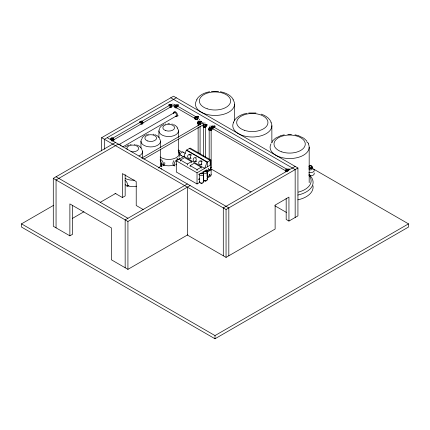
<?xml version="1.0" encoding="UTF-8"?>
<svg xmlns="http://www.w3.org/2000/svg" width="430" height="430" viewBox="0 0 430 430"><rect width="100%" height="100%" fill="white"/><g stroke="black" fill="none" stroke-linecap="round" stroke-linejoin="round"><path stroke-width="0.64" d="M199.429 174.338C199.531 173 198.09 175.381 199.31 174.585M203.218 172.177C203.331 170.758 201.901 173.371 203.17 172.301M210.856 160.025L190.119 148.054L186.319 150.247L183.927 156.418L204.658 168.388L207.056 162.218L210.856 160.025L210.856 169.334M207.453 175.736L207.453 176.166M233.447 122.281C235.145 118.089 239.29 115.46 243.45 114.144M159.643 128.07L161.143 126.183L163.846 124.523M196.623 99.636C198.622 96.067 202.326 93.805 206.137 92.6M142.013 137.917L143.174 136.557L145.232 135.176M209.63 174.36L209.63 175.031M272.281 141.174L275.458 138.229L280.769 135.686M209.647 126.329L210.157 125.925M125.205 146.931L128.909 144.926M101.663 150.978L101.663 137.681L173.537 96.186L297.931 168.001L297.931 215.881L288.944 221.068L286.181 219.472L286.181 198.192M176.3 97.782L104.431 139.277L104.431 149.253M110.849 139.229L170.973 104.517M111.827 140.922L171.371 106.543M178.375 104.963L177.681 104.565L176.3 105.361L176.993 105.758L178.375 104.963L178.375 105.758L177.45 106.291M72.638 205.642L72.638 234.237L69.875 235.833L53.288 226.255L53.288 178.375L115.487 142.47M118.25 144.066L56.056 179.971L56.056 227.852M119.002 144.566L174.284 112.649M122.684 146.952L176.241 116.03M196.8 116.664L197.725 116.132L198.413 116.535L198.413 117.331L197.031 118.132M198.413 116.535L197.031 117.331L196.343 116.933M313.782 169.178L408.5 223.863L408.5 227.056L215 338.77L21.5 227.056L21.5 223.863L53.46 205.411M199.912 121.652L200.831 121.12L201.525 121.523L201.525 122.319L200.143 123.12L200.143 122.319L201.525 121.523M141.728 158.106L202.761 122.867M143.867 159.127L203.739 124.56M205.438 124.845L206.362 124.313L207.05 124.711L207.05 125.512L205.669 126.307L205.669 125.512L207.05 124.711M215 126.108L213.619 126.909L212.925 126.506L214.307 125.71L215 126.108L215 126.909L214.081 127.441M211.2 129.5L212.581 128.704M72.331 218.456L83.952 211.743M100.233 202.347L115.923 193.285M199.912 182.299L197.031 183.965L176.3 171.995L176.3 160.82L184.362 156.165M180.444 161.089L180.444 160.025L184.594 157.627L191.506 161.621L191.506 162.685M114.998 193.258L122.394 197.531L125.162 195.935L125.162 174.655M180.444 160.025L187.356 164.013L191.506 161.621M190.119 166.673L190.119 165.609L194.269 163.217L201.181 167.205L201.181 168.27M190.119 165.609L197.031 169.597L201.181 167.205M176.3 160.82L197.031 172.79L210.162 165.211L210.162 160.422L189.431 148.452M187.356 183.965L125.162 219.87L125.162 267.75M53.288 178.375L127.925 221.466L190.119 185.556M206.825 178.31L210.856 175.983M287.562 169.597L288.944 168.802L289.637 169.2L288.256 170L287.562 169.597L287.562 170.398L288.256 170.796L288.256 170M295.163 166.405L223.294 207.9L223.294 255.78M101.663 137.681L226.056 209.496L297.931 168.001M69.875 235.833L69.875 203.911L111.338 227.852L111.338 259.768L127.925 269.347L187.797 234.78M187.356 187.152L187.356 235.033L226.056 257.376L275.125 229.05L275.125 205.11L288.944 197.128L288.944 221.068M21.5 223.863L215 335.577L408.5 223.863M145.883 134.896L146.571 134.649M206.438 92.498L209.641 91.708M164.84 124.179L165.518 123.985M243.756 114.047L246.96 113.251M281.069 135.59L284.273 134.8M147.549 134.359L148.318 134.192M130.349 144.566L131.139 144.448M211.393 91.445L218.607 91.445M248.712 112.988L255.925 112.988M172.591 104.06L173.096 104.06M167.883 123.63L169.511 123.63M287.826 134.375L291.449 134.375M134.386 144.448L135.176 144.566M220.359 91.708L223.562 92.498M294.996 134.8L298.2 135.59M153.144 134.192L153.908 134.359M209.609 170.237L209.652 169.544L210.162 169.597M171.876 123.985L172.554 124.179M136.616 144.926L139.411 146.211L141.819 148.818M223.863 92.6C227.674 93.805 231.378 96.067 233.377 99.636M261.182 114.144C265.342 115.46 269.486 118.089 271.19 122.281M298.501 135.686L303.817 138.229L306.988 141.174M154.886 134.649L157.38 135.837L159.449 137.917M173.548 124.523L175.349 125.463L177.085 127.054M208.018 170.597L207.518 170.823L207.48 171.409M170.769 97.782L295.163 169.597L295.163 217.478M177.477 106.113L198.214 118.083M212.613 126.393L286.67 169.151M176.504 107.806L197.236 119.776M211.635 128.086L285.692 170.844M169.296 104.35L170.221 104.882M168.608 104.748L169.527 105.28L169.527 106.081M139.583 121.507L140.502 122.039M139.583 122.308L140.502 122.84M186.668 150.049L207.4 162.019L207.4 166.808M186.319 150.247L207.056 162.218M182.804 151.946L185.4 153.446M178.326 150.022L181.234 151.699M210.297 168.479L250.986 191.974M274.818 205.733L286.444 212.441M180.853 155.332L183.443 156.832M111.246 137.869L112.171 138.401M110.558 138.267L111.477 138.799L111.477 139.594L110.558 139.062M107.194 137.681L228.819 207.9L228.819 255.78M143.19 209.534L136.219 205.508L136.219 181.567L122.394 173.591L122.394 197.531M56.056 176.778L127.925 218.273M204.793 122.819L205.094 123.071M308.874 174.085L310.315 175.499M199.412 119.255L199.724 119.809M308.009 142.728L308.509 143.824M309.181 147.253L309.181 182.626M271.862 125.71L271.862 142.394M234.549 104.168L234.549 120.852M226.056 209.496L226.056 257.376M215 335.577L215 338.77M211.141 127.705L211.141 167.603M211.141 169.828L211.141 174.956M209.184 127.705L209.184 159.627M207.281 172.183L207.281 179.783M207.109 171.022L207.109 176.155M205.61 124.512L205.61 157.1M203.659 124.512L203.659 156.434M203.481 174.376L203.481 181.976M203.369 172.183L203.369 179.783M200.084 121.319L200.084 124.646M200.084 125.974L200.084 153.908M199.568 174.376L199.568 181.976M198.128 121.319L198.128 125.974M198.128 127.307L198.128 152.575M197.031 169.597L197.031 170.662M197.031 172.79L197.031 183.965M187.356 164.013L187.356 165.077M178.471 130.897L178.471 137.578M178.471 138.917L178.471 154.279M176.993 105.758L176.993 106.559M160.503 141.271L160.503 147.952M160.503 149.291L160.503 165.324M158.923 130.897L158.923 137.578M142.534 151.645L142.534 158.326M140.959 141.271L140.959 147.952M127.925 221.466L127.925 269.347M308.262 143.835A19.549 11.287 0 0 1 289.637 158.541A19.549 11.287 0 0 1 271.013 143.835M271.695 142.776A19.549 11.287 0 0 1 272.545 141.782M306.724 141.782A19.549 11.287 0 0 1 307.574 142.776M312.965 185.755A23.456 13.54 0 0 1 297.861 199.837M310.143 175.795A23.456 13.54 0 0 1 297.861 195.048M308.848 175.203A21.5 12.411 0 0 1 298.243 192.145M270.943 122.287A19.549 11.287 0 0 1 252.319 136.998A19.549 11.287 0 0 1 233.694 122.287M232.936 99.685A19.549 11.287 0 0 1 215 115.45A19.549 11.287 0 0 1 197.064 99.685M314.094 172.903A3.908 2.257 0 0 1 310.369 175.849M312.873 168.662A3.908 2.257 0 0 1 313.696 171.581A3.908 2.257 0 0 1 308.815 172.468M311.61 167.931A1.956 1.129 0 0 1 311.815 169.56A1.956 1.129 0 0 1 308.987 169.597M181.449 155.397A1.956 1.129 -60 0 1 180.853 153.075A1.956 1.129 -60 0 1 183.158 152.435M178.649 151.645A3.908 2.257 60 0 1 179.079 156.536M178.133 150.269A10.75 6.208 0 0 1 174.51 158.46A10.75 6.208 0 0 1 160.094 156.961M176.3 164.013A10.75 6.208 0 0 1 175.741 164.314M173.849 165.072A10.75 6.208 0 0 1 161.094 164.013M179.014 157.875A10.75 6.208 0 0 1 179.423 159.181M162.363 163.803A1.956 1.129 60 0 1 161.787 163.615M177.246 128.161A9.772 5.644 0 0 1 169.178 136.536A9.772 5.644 0 0 1 159.729 128.656M176.934 158.455A3.908 2.257 -60 0 1 178.122 159.24M176.198 164.798A3.908 2.257 -60 0 1 176.004 164.953M174.284 165.588A3.908 2.257 -60 0 1 173.801 160.653M174.902 166.114A3.908 2.257 -60 0 1 175.182 161.449A3.908 2.257 -60 0 1 179.079 159.519M199.73 120.889A0.978 0.564 0 0 1 199.821 121.706A0.978 0.564 0 0 1 198.402 121.711A0.978 0.564 0 0 1 198.466 120.894M211.06 127.479A0.978 0.564 0 0 1 210.598 128.21A0.978 0.564 0 0 1 209.313 127.984A0.978 0.564 0 0 1 209.636 127.232M210.899 167.238A0.978 0.564 0 0 1 210.458 168.141M205.325 124.114A0.978 0.564 0 0 1 205.282 124.936A0.978 0.564 0 0 1 203.863 124.861A0.978 0.564 0 0 1 204.078 124.05M211.356 127.785A0.978 0.564 -60 0 1 211.055 126.624A0.978 0.564 -60 0 1 212.21 126.302M197.676 119.75A0.978 0.564 -60 0 1 197.031 119.309A0.978 0.564 -60 0 1 197.709 118.137A0.978 0.564 -60 0 1 198.413 118.47M202.568 123.431A0.978 0.564 60 0 1 203.207 122.894A0.978 0.564 60 0 1 203.944 124.125A0.978 0.564 60 0 1 203.191 124.474M286.181 170.796A0.978 0.564 -60 0 1 285.488 170.377A0.978 0.564 -60 0 1 286.213 169.183A0.978 0.564 -60 0 1 286.869 169.656M177.042 107.726A0.978 0.564 -60 0 1 176.3 107.392A0.978 0.564 -60 0 1 176.977 106.172A0.978 0.564 -60 0 1 177.681 106.559M311.976 166.894A1.956 1.129 0 0 1 311.616 168.399A1.956 1.129 0 0 1 308.987 168.329M308.987 166.098A1.956 1.129 0 0 1 311.75 166.098A1.956 1.129 0 0 1 311.75 167.695A1.956 1.129 0 0 1 308.987 167.695M311.718 167.899A1.365 0.79 0 0 1 310.766 168.77A1.365 0.79 0 0 1 309.132 168.35M160.164 160.643A10.75 6.208 0 0 1 158.331 168.001M161.046 168.248A10.75 6.208 0 0 1 161.374 169.114M159.277 138.535A9.772 5.644 0 0 1 150.731 146.915A9.772 5.644 0 0 1 142.185 138.535M161.868 164.932A3.908 2.257 60 0 1 161.1 164.292M164.717 162.492A3.908 2.257 60 0 1 163.873 165.319M161.83 166.222A3.908 2.257 60 0 1 161.073 166.044M160.094 159.197A3.908 2.257 60 0 1 163.061 162.4A3.908 2.257 60 0 1 162.771 165.953M161.073 163.389A3.908 2.257 60 0 1 161.073 166.845M134.294 180.132A10.75 6.208 0 0 1 125.162 178.375M136.52 186.19A10.75 6.208 0 0 1 125.162 184.76M128.882 185.55A9.772 5.644 0 0 1 128.022 185.308M141.733 149.403A9.772 5.644 0 0 1 139.024 155.977M127.172 149.473A5.864 3.386 0 0 1 132.166 145.087A5.864 3.386 0 0 1 138.594 148.796A5.864 3.386 0 0 1 130.994 151.682M128.785 185.179A3.908 2.257 60 0 1 127.694 186.115M125.012 180.294A3.908 2.257 60 0 1 127.371 183.615A3.908 2.257 60 0 1 126.904 186.663M118.814 144.722A1.956 1.129 60 0 1 121.136 146.055M173.897 113.321A1.956 1.129 60 0 1 175.311 112.773A1.956 1.129 60 0 1 176.644 115.014A1.956 1.129 60 0 1 175.515 116.052M173.693 113.353A2.736 1.58 60 0 1 175.472 111.832A2.736 1.58 60 0 1 177.542 115.256A2.736 1.58 60 0 1 175.472 116.288M178.256 115.761A2.736 1.58 60 0 1 177.794 115.837M175.058 112.225A2.736 1.58 60 0 1 175.058 112.069M200.654 161.266A1.956 1.543 -84.9 0 1 202.326 161.255M201.933 164.728A1.956 1.543 -84.9 0 1 200.955 164.781M189.42 155.053A1.956 1.543 -84.9 0 1 191.592 155.23M191.178 158.154A1.956 1.543 -84.9 0 1 190.006 158.428M195.639 157.805A1.956 1.543 -84.9 0 1 196.3 157.799M196.703 161.347A1.956 1.543 -84.9 0 1 195.037 161.357M210.458 169.291A0.978 0.564 0 0 1 210.915 170.189A0.978 0.564 0 0 1 209.302 170.092A0.978 0.564 0 0 1 210.06 169.264M210.915 174.596A0.978 0.564 0 0 1 210.764 175.402A0.978 0.564 0 0 1 209.372 175.29A0.978 0.564 0 0 1 209.609 174.494M208.781 175.757A0.978 0.564 0 0 1 208.883 176.483A0.978 0.564 0 0 1 207.647 176.66A0.978 0.564 0 0 1 207.158 175.983M201.923 173.274A1.956 1.129 0 0 1 203.18 174.978A1.956 1.129 0 0 1 199.982 175.069A1.956 1.129 0 0 1 200.934 173.301M203.132 181.336A1.956 1.129 0 0 1 201.713 183.099A1.956 1.129 0 0 1 199.73 181.53M202.267 182.965A0.747 0.43 0 0 1 201.525 183.395A0.747 0.43 0 0 1 200.778 182.965M205.728 171.081A1.956 1.129 0 0 1 206.948 172.812A1.956 1.129 0 0 1 203.702 172.812A1.956 1.129 0 0 1 204.922 171.081M207.034 179.235A1.956 1.129 0 0 1 205.422 180.912A1.956 1.129 0 0 1 203.53 179.337M205.771 180.428A0.747 0.43 0 0 1 205.879 181.062A0.747 0.43 0 0 1 204.771 181.062A0.747 0.43 0 0 1 204.879 180.428M170.817 104.7A0.978 0.564 60 0 1 171.925 105.038A0.978 0.564 60 0 1 171.78 106.253M174.376 106.059A0.978 0.564 -60 0 1 173.537 105.818A0.978 0.564 -60 0 1 174.274 104.538A0.978 0.564 -60 0 1 174.902 105.14M111.596 140.782A0.978 0.564 -60 0 1 111.827 140.825M110.66 139.825A0.978 0.564 60 0 1 111.477 139.368A0.978 0.564 60 0 1 111.918 140.846M196.746 119.083A1.564 0.903 -60 0 1 195.242 118.922A1.564 0.903 -60 0 1 196.478 116.783A1.564 0.903 -60 0 1 197.37 118.008M195.849 118.868A1.564 0.903 -60 0 1 194.548 118.481A1.564 0.903 -60 0 1 195.65 116.455A1.564 0.903 -60 0 1 196.752 117.207M196.402 118.89A0.978 0.564 -60 0 1 195.65 118.578A0.978 0.564 -60 0 1 196.322 117.342A0.978 0.564 -60 0 1 197.031 117.729M195.714 118.492A0.978 0.564 -60 0 1 194.967 118.013A0.978 0.564 -60 0 1 195.903 116.842M175.709 107.376A1.564 0.903 -60 0 1 174.505 106.876A1.564 0.903 -60 0 1 175.574 104.904A1.564 0.903 -60 0 1 176.714 105.522M176.499 107.699A1.564 0.903 -60 0 1 175.193 107.194A1.564 0.903 -60 0 1 176.51 105.183A1.564 0.903 -60 0 1 177.327 106.436M176.096 105.312A0.978 0.564 -60 0 1 176.225 105.441M175.29 107.054A0.978 0.564 -60 0 1 174.978 106.194A0.978 0.564 -60 0 1 175.865 105.269M176.424 107.269A0.978 0.564 -60 0 1 175.607 106.979A0.978 0.564 -60 0 1 176.386 105.716A0.978 0.564 -60 0 1 176.966 106.393M169.189 105.957A1.564 0.903 60 0 1 170.081 104.732A1.564 0.903 60 0 1 171.317 106.871A1.564 0.903 60 0 1 169.812 107.032M169.845 104.716A1.564 0.903 60 0 1 171.113 104.544A1.564 0.903 60 0 1 172.011 106.436A1.564 0.903 60 0 1 170.909 106.957M169.554 105.914A0.978 0.564 60 0 1 170.113 105.232A0.978 0.564 60 0 1 170.909 106.452A0.978 0.564 60 0 1 170.156 106.839M170.721 104.802A0.978 0.564 60 0 1 171.522 105.667A0.978 0.564 60 0 1 171.344 106.554M111.139 139.471A1.564 0.903 60 0 1 111.795 138.18A1.564 0.903 60 0 1 113.063 138.057A1.564 0.903 60 0 1 113.961 139.949A1.564 0.903 60 0 1 112.859 140.476M111.795 138.18A1.564 0.903 60 0 1 113.219 139.809A1.564 0.903 60 0 1 112.472 140.997M111.526 139.519A0.978 0.564 60 0 1 111.956 138.713A0.978 0.564 60 0 1 112.837 139.788A0.978 0.564 60 0 1 112.294 140.454M112.671 138.32A0.978 0.564 60 0 1 113.348 138.911A0.978 0.564 60 0 1 113.525 139.798M113.439 139.965A0.978 0.564 60 0 1 113.294 140.067M140.164 122.717A1.564 0.903 60 0 1 141.056 121.491A1.564 0.903 60 0 1 142.292 123.63A1.564 0.903 60 0 1 140.787 123.792M140.782 121.916A1.564 0.903 60 0 1 141.959 121.206A1.564 0.903 60 0 1 142.964 123.34A1.564 0.903 60 0 1 141.475 123.388M140.508 122.367A0.978 0.564 60 0 1 141.233 122.066A0.978 0.564 60 0 1 141.884 123.259A0.978 0.564 60 0 1 141.196 123.636M142.464 123.211A0.978 0.564 60 0 1 141.825 123.2M141.631 121.55A0.978 0.564 60 0 1 142.346 122.115A0.978 0.564 60 0 1 142.55 123.044M213.232 128.758A1.564 0.903 -60 0 1 211.823 128.457A1.564 0.903 -60 0 1 213.027 126.377A1.564 0.903 -60 0 1 213.989 127.441M212.237 128.581A1.564 0.903 -60 0 1 211.13 127.946A1.564 0.903 -60 0 1 212.237 126.028A1.564 0.903 -60 0 1 213.339 126.667M213.054 128.419A0.978 0.564 -60 0 1 212.237 128.151A0.978 0.564 -60 0 1 212.968 126.882A0.978 0.564 -60 0 1 213.608 127.457M211.802 128.178A0.978 0.564 -60 0 1 211.829 126.898A0.978 0.564 -60 0 1 212.877 126.64M286.498 171.763A1.564 0.903 -60 0 1 287.562 169.517A1.564 0.903 -60 0 1 288.627 170.533M286.176 171.79A1.564 0.903 -60 0 1 286.144 169.855A1.564 0.903 -60 0 1 287.815 169.189A1.564 0.903 -60 0 1 287.278 171.35M286.885 171.333A0.978 0.564 -60 0 1 287.697 169.936A0.978 0.564 -60 0 1 288.143 170.898M286.256 171.119A0.978 0.564 -60 0 1 286.74 169.689A0.978 0.564 -60 0 1 287.557 170.076A0.978 0.564 -60 0 1 286.616 171.285M205.739 125.872A1.564 0.903 0 0 1 205.707 127.167A1.564 0.903 0 0 1 203.465 127.108A1.564 0.903 0 0 1 203.632 125.818M205.395 124.92A1.564 0.903 0 0 1 205.69 126.377A1.564 0.903 0 0 1 203.207 126.081A1.564 0.903 0 0 1 204.47 124.813M205.567 126.678A0.978 0.564 0 0 1 204.728 127.07A0.978 0.564 0 0 1 203.777 126.78M205.325 125.313A0.978 0.564 0 0 1 205.303 126.119A0.978 0.564 0 0 1 203.901 126.087A0.978 0.564 0 0 1 204.008 125.275M211.361 129.124A1.564 0.903 0 0 1 211.001 130.462A1.564 0.903 0 0 1 208.744 130.08A1.564 0.903 0 0 1 209.689 128.839M211.361 128.323A1.564 0.903 0 0 1 211.001 129.667A1.564 0.903 0 0 1 208.744 129.285A1.564 0.903 0 0 1 209.689 128.043M211.092 129.871A0.978 0.564 0 0 1 210.308 130.258A0.978 0.564 0 0 1 209.356 130.021M209.19 129.758A0.978 0.564 0 0 1 209.233 129.527M211.017 129.425A0.978 0.564 0 0 1 211.135 129.64M210.915 128.543A0.978 0.564 0 0 1 210.764 129.344A0.978 0.564 0 0 1 209.372 129.237A0.978 0.564 0 0 1 209.609 128.436M200.305 122.738A1.564 0.903 0 0 1 200.143 123.99A1.564 0.903 0 0 1 197.967 123.937A1.564 0.903 0 0 1 197.999 122.679M199.724 121.69A1.564 0.903 0 0 1 200.342 123.071A1.564 0.903 0 0 1 197.87 123.071A1.564 0.903 0 0 1 198.483 121.69M199.961 123.593A0.978 0.564 0 0 1 199.106 123.883A0.978 0.564 0 0 1 198.251 123.593M198.149 123.2A0.978 0.564 0 0 1 198.208 123.093M199.73 122.088A0.978 0.564 0 0 1 199.837 122.894A0.978 0.564 0 0 1 198.434 122.932A0.978 0.564 0 0 1 198.413 122.12M177.783 127.866A0.978 0.564 0 0 1 176.934 127.667M198.762 179.348C199.697 180.154 199.364 177.542 198.762 179.315M206.018 170.366C206.851 171.264 206.728 168.581 206.018 170.366M208.088 169.173C209.028 169.957 208.717 167.426 208.088 169.173M281.817 151.881A15.636 9.03 0 0 0 305.273 144.066A15.636 9.03 0 0 0 281.817 136.245A15.636 9.03 0 0 0 281.817 151.881M244.498 130.338A15.636 9.03 0 0 0 267.954 122.518A15.636 9.03 0 0 0 244.498 114.703A15.636 9.03 0 0 0 244.498 130.338M207.179 108.79A15.636 9.03 0 0 0 230.636 100.975A15.636 9.03 0 0 0 207.179 93.154A15.636 9.03 0 0 0 207.179 108.79M165.765 130.639A5.864 3.386 0 0 0 174.564 127.705A5.864 3.386 0 0 0 165.765 124.775A5.864 3.386 0 0 0 165.765 130.639M309.632 167.082A1.365 0.79 0 0 0 311.734 166.458A1.365 0.79 0 0 0 309.745 165.717A1.365 0.79 0 0 0 309.632 167.082M147.796 141.013A5.864 3.386 0 0 0 156.595 138.078A5.864 3.386 0 0 0 147.796 135.149A5.864 3.386 0 0 0 147.796 141.013M201.428 163.991A1.956 1.543 -84.9 0 0 200.52 160.863A1.956 1.543 -84.9 0 0 198.794 163.534A1.956 1.543 -84.9 0 0 201.428 163.991M190.372 157.606A1.956 1.543 -84.9 0 0 189.463 154.477A1.956 1.543 -84.9 0 0 187.738 157.149A1.956 1.543 -84.9 0 0 190.372 157.606M195.897 160.799A1.956 1.543 -84.9 0 0 194.994 157.67A1.956 1.543 -84.9 0 0 193.263 160.342A1.956 1.543 -84.9 0 0 195.897 160.799M207.599 171.511A0.978 0.564 0 0 0 209.066 171.022A0.978 0.564 0 0 0 207.599 170.538A0.978 0.564 0 0 0 207.599 171.511M201.154 173.763A0.747 0.43 0 0 0 202.267 173.392A0.747 0.43 0 0 0 201.154 173.016A0.747 0.43 0 0 0 201.154 173.763M204.954 171.57A0.747 0.43 0 0 0 206.072 171.194A0.747 0.43 0 0 0 204.954 170.823A0.747 0.43 0 0 0 204.954 171.57"/></g></svg>
